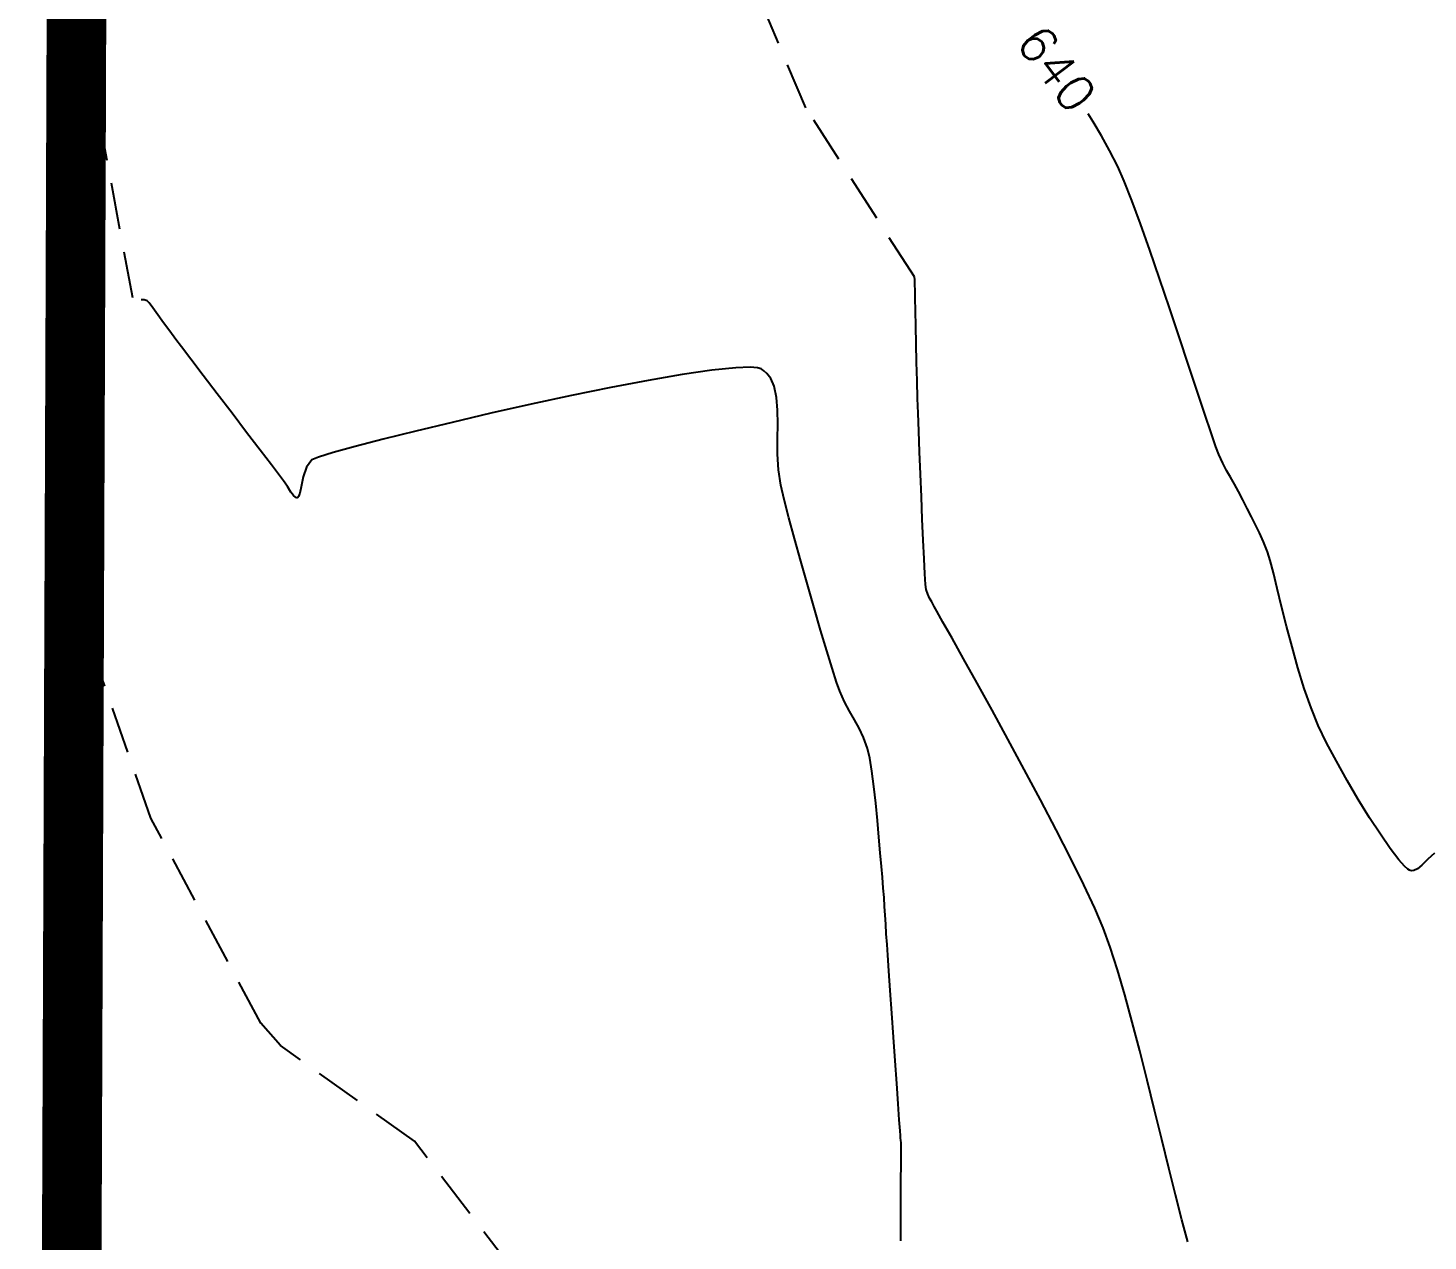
# Model space of a CAD drawing. Header units: feet. Extents: x 26064 to 27719, y 16802 to 28989.
# Drawn here: x 26549.8 to 26643.7, y 17146.7 to 17228.1 of the extents above; entities that cross this region are included whole.
import ezdxf

# ---------------------------------------------------------------- set-up
doc = ezdxf.new("R2010")
doc.units = ezdxf.units.FT
doc.header["$LTSCALE"] = 50
doc.header["$MEASUREMENT"] = 0
for name, pattern in [('DASHED', [0.75, 0.5, -0.25]), ('HIDDEN', [0.375, 0.25, -0.125]), ('HIDN25', [0.0938, 0.0625, -0.0313])]:
    doc.linetypes.add(name, pattern=pattern)
for name, color, linetype in [('CONT-MJR', 160, 'HIDDEN'), ('CONT-MNR', 55, 'HIDN25'), ('DEMO-UTILITY', 1, 'Continuous')]:
    doc.layers.add(name, color=color, linetype=linetype)
doc.styles.add('l60', font='simplex', dxfattribs={"height": 2.4})

msp = doc.modelspace()

# ---------------------------------------------------------------- linework, layer by layer
at = {"layer": 'CONT-MJR', "color": 7}
for p, q in [((26621.24985, 17221.80452, 640), (26620.90797, 17222.34658, 640)), ((26621.79848, 17220.87285, 640), (26621.24985, 17221.80452, 640)), ((26622.34368, 17219.87788, 640), (26621.79848, 17220.87285, 640)), ((26622.89354, 17218.79988, 640), (26622.34368, 17219.87788, 640)), ((26623.32601, 17217.831, 640), (26622.89354, 17218.79988, 640)), ((26623.84253, 17216.52855, 640), (26623.32601, 17217.831, 640)), ((26624.42422, 17214.96003, 640), (26623.84253, 17216.52855, 640)), ((26625.05222, 17213.19292, 640), (26624.42422, 17214.96003, 640)), ((26625.70764, 17211.29474, 640), (26625.05222, 17213.19292, 640)), ((26626.37161, 17209.33297, 640), (26625.70764, 17211.29474, 640)), ((26627.02527, 17207.37511, 640), (26626.37161, 17209.33297, 640)), ((26627.64973, 17205.48866, 640), (26627.02527, 17207.37511, 640)), ((26628.22612, 17203.74111, 640), (26627.64973, 17205.48866, 640)), ((26628.73557, 17202.19996, 640), (26628.22612, 17203.74111, 640)), ((26629.15921, 17200.93271, 640), (26628.73557, 17202.19996, 640)), ((26629.47816, 17200.00685, 640), (26629.15921, 17200.93271, 640)), ((26629.67354, 17199.48988, 640), (26629.47816, 17200.00685, 640)), ((26629.94234, 17198.91378, 640), (26629.67354, 17199.48988, 640)), ((26630.20191, 17198.41664, 640), (26629.94234, 17198.91378, 640)), ((26630.45953, 17197.96007, 640), (26630.20191, 17198.41664, 640)), ((26630.72249, 17197.50569, 640), (26630.45953, 17197.96007, 640)), ((26630.99807, 17197.01509, 640), (26630.72249, 17197.50569, 640)), ((26631.29354, 17196.44988, 640), (26630.99807, 17197.01509, 640)), ((26631.59092, 17195.86334, 640), (26631.29354, 17196.44988, 640)), ((26631.87114, 17195.31558, 640), (26631.59092, 17195.86334, 640)), ((26632.13985, 17194.77847, 640), (26631.87114, 17195.31558, 640)), ((26632.40272, 17194.22391, 640), (26632.13985, 17194.77847, 640)), ((26632.66539, 17193.62375, 640), (26632.40272, 17194.22391, 640)), ((26632.93354, 17192.94988, 640), (26632.66539, 17193.62375, 640)), ((26633.11696, 17192.37352, 640), (26632.93354, 17192.94988, 640)), ((26633.33903, 17191.54019, 640), (26633.11696, 17192.37352, 640)), ((26633.59847, 17190.49737, 640), (26633.33903, 17191.54019, 640)), ((26633.894, 17189.29253, 640), (26633.59847, 17190.49737, 640)), ((26634.22435, 17187.97316, 640), (26633.894, 17189.29253, 640)), ((26634.58824, 17186.58672, 640), (26634.22435, 17187.97316, 640)), ((26634.98438, 17185.1807, 640), (26634.58824, 17186.58672, 640)), ((26635.4115, 17183.80257, 640), (26634.98438, 17185.1807, 640)), ((26635.86831, 17182.49981, 640), (26635.4115, 17183.80257, 640)), ((26636.35354, 17181.31988, 640), (26635.86831, 17182.49981, 640)), ((26636.91105, 17180.158, 640), (26636.35354, 17181.31988, 640)), ((26637.56476, 17178.90976, 640), (26636.91105, 17180.158, 640)), ((26638.28346, 17177.62318, 640), (26637.56476, 17178.90976, 640)), ((26639.03596, 17176.34633, 640), (26638.28346, 17177.62318, 640)), ((26639.79106, 17175.12724, 640), (26639.03596, 17176.34633, 640)), ((26640.51755, 17174.01396, 640), (26639.79106, 17175.12724, 640)), ((26641.18425, 17173.05454, 640), (26640.51755, 17174.01396, 640)), ((26641.75995, 17172.29703, 640), (26641.18425, 17173.05454, 640)), ((26644.15207, 17172.74436, 640), (26643.70709, 17172.33758, 640)), ((26642.13402, 17171.86867, 640), (26641.75995, 17172.29703, 640)), ((26642.35364, 17171.66718, 640), (26642.13402, 17171.86867, 640)), ((26643.30684, 17171.93256, 640), (26642.99751, 17171.68577, 640)), ((26643.70709, 17172.33758, 640), (26643.30684, 17171.93256, 640)), ((26642.46729, 17171.59565, 640), (26642.35364, 17171.66718, 640)), ((26642.51354, 17171.57988, 640), (26642.46729, 17171.59565, 640)), ((26642.59777, 17171.56872, 640), (26642.51354, 17171.57988, 640)), ((26642.76119, 17171.58369, 640), (26642.59777, 17171.56872, 640)), ((26642.99751, 17171.68577, 640), (26642.76119, 17171.58369, 640))]:
    msp.add_line(p, q, dxfattribs=at)
at = {"layer": 'CONT-MNR', "color": 7}
for p, q in [((26601.97242, 17222.75061, 641), (26596.17313, 17236.44649, 641)), ((26556.83077, 17209.99935, 642), (26553.80919, 17226.06394, 642)), ((26609.25983, 17211.39646, 641), (26601.97242, 17222.75061, 641)), ((26609.29585, 17210.83078, 641), (26609.28679, 17211.02789, 641)), ((26609.30218, 17210.56405, 641), (26609.29585, 17210.83078, 641)), ((26558.49997, 17208.86377, 642), (26558.16266, 17209.32466, 642)), ((26609.32987, 17209.12926, 641), (26609.3136, 17209.97576, 641)), ((26559.70981, 17207.2102, 642), (26559.30568, 17207.75474, 642)), ((26560.0913, 17206.70675, 642), (26559.70981, 17207.2102, 642)), ((26562.48637, 17203.56063, 642), (26561.54585, 17204.79505, 642)), ((26595.66056, 17205.14406, 642), (26593.6779, 17204.85285, 642)), ((26598.74221, 17205.297, 642), (26598.23275, 17205.34136, 642)), ((26599.61616, 17204.58235, 642), (26599.3687, 17204.91347, 642)), ((26591.39785, 17204.4579, 642), (26588.89787, 17203.97971, 642)), ((26609.47585, 17203.24078, 641), (26609.43882, 17204.42812, 641)), ((26586.25541, 17203.43878, 642), (26583.54789, 17202.85562, 642)), ((26609.50976, 17202.2701, 641), (26609.47585, 17203.24078, 641)), ((26564.46253, 17200.96928, 642), (26563.48068, 17202.2564, 642)), ((26609.55364, 17201.05708, 641), (26609.50976, 17202.2701, 641)), ((26565.36564, 17199.78617, 642), (26564.46253, 17200.96928, 642)), ((26600.07053, 17200.5324, 642), (26600.08701, 17201.52167, 642)), ((26573.61635, 17200.51068, 642), (26571.74532, 17200.02388, 642)), ((26570.27392, 17199.61787, 642), (26569.2796, 17199.31314, 642)), ((26568.48566, 17198.63443, 642), (26568.26315, 17197.98371, 642)), ((26567.42686, 17196.97052, 642), (26567.19532, 17197.35143, 642)), ((26568.1197, 17197.32688, 642), (26568.02656, 17196.89703, 642)), ((26600.53154, 17196.46492, 642), (26600.29981, 17197.4402, 642)), ((26568.02656, 17196.89703, 642), (26567.95166, 17196.68042, 642)), ((26609.84805, 17193.73399, 641), (26609.78626, 17195.13996, 641)), ((26609.96108, 17191.48542, 641), (26609.90703, 17192.49317, 641)), ((26602.5277, 17189.19527, 642), (26602.07752, 17190.762, 642)), ((26610.42323, 17189.60167, 641), (26610.27608, 17189.86002, 641)), ((26611.17204, 17188.25011, 641), (26610.76219, 17188.98054, 641)), ((26558.04475, 17175.09714, 643), (26553.4392, 17188.30825, 643)), ((26603.37695, 17186.32586, 642), (26602.96692, 17187.69593, 642)), ((26604.5653, 17182.88682, 642), (26604.24981, 17183.6102, 642)), ((26604.89689, 17182.26802, 642), (26604.5653, 17182.88682, 642)), ((26605.23085, 17181.70037, 642), (26604.89689, 17182.26802, 642)), ((26605.55347, 17181.13047, 642), (26605.23085, 17181.70037, 642)), ((26616.63049, 17178.36747, 641), (26615.53371, 17180.39131, 641)), ((26565.40369, 17161.33222, 643), (26558.04475, 17175.09714, 643)), ((26607.33254, 17167.98085, 642), (26607.29741, 17168.57996, 642)), ((26607.54284, 17164.85107, 642), (26607.46871, 17165.90941, 642)), ((26607.63599, 17163.5235, 642), (26607.54284, 17164.85107, 642)), ((26566.73934, 17159.84031, 643), (26565.40369, 17161.33222, 643)), ((26575.71682, 17153.43323, 643), (26566.73934, 17159.84031, 643)), ((26608.07443, 17157.28754, 642), (26607.96737, 17158.80873, 642)), ((26608.24612, 17154.85073, 642), (26608.16941, 17155.93876, 642)), ((26608.29832, 17154.11177, 642), (26608.24612, 17154.85073, 642)), ((26625.85721, 17153.53709, 641), (26625.37327, 17155.51141, 641)), ((26608.31981, 17153.8102, 642), (26608.29832, 17154.11177, 642)), ((26590.8377, 17133.68389, 643), (26575.71682, 17153.43323, 643)), ((26608.33474, 17153.63968, 642), (26608.31981, 17153.8102, 642)), ((26608.34864, 17153.49087, 642), (26608.33474, 17153.63968, 642)), ((26608.35981, 17153.3202, 642), (26608.34864, 17153.49087, 642)), ((26626.32646, 17151.62683, 641), (26625.85721, 17153.53709, 641)), ((26608.35739, 17150.63128, 642), (26608.35919, 17152.0379, 642)), ((26626.77683, 17149.82103, 641), (26626.32646, 17151.62683, 641)), ((26608.35632, 17148.83275, 642), (26608.35739, 17150.63128, 642))]:
    msp.add_line(p, q, dxfattribs=at)
at = {"layer": 'CONT-MNR', "color": 7, "extrusion": (0.996504, 0.083546, 0)}
msp.add_line((26609.27631, 17211.19989, 641), (26609.25983, 17211.39646, 641), dxfattribs=at)
at = {"layer": 'CONT-MNR', "color": 7, "extrusion": (0.998148, 0.060827, 0)}
msp.add_line((26609.28679, 17211.02789, 641), (26609.27631, 17211.19989, 641), dxfattribs=at)
at = {"layer": 'CONT-MNR', "color": 7, "extrusion": (0.999812, 0.019406, 0)}
msp.add_line((26609.3136, 17209.97576, 641), (26609.30218, 17210.56405, 641), dxfattribs=at)
at = {"layer": 'CONT-MNR', "color": 7, "extrusion": (-0.019044, -0.999819, 0)}
msp.add_line((26557.59803, 17209.85498, 642), (26557.39277, 17209.85889, 642), dxfattribs=at)
at = {"layer": 'CONT-MNR', "color": 7, "extrusion": (-0.288529, -0.957471, 0)}
msp.add_line((26557.77981, 17209.8002, 642), (26557.59803, 17209.85498, 642), dxfattribs=at)
at = {"layer": 'CONT-MNR', "color": 7, "extrusion": (0.741855, 0.670561, 0)}
msp.add_line((26557.9119, 17209.65407, 642), (26557.77981, 17209.8002, 642), dxfattribs=at)
at = {"layer": 'CONT-MNR', "color": 7, "extrusion": (0.79568, 0.605717, 0)}
msp.add_line((26558.16266, 17209.32466, 642), (26557.9119, 17209.65407, 642), dxfattribs=at)
at = {"layer": 'CONT-MNR', "color": 7, "extrusion": (0.809751, 0.586774, 0)}
msp.add_line((26558.89169, 17208.3232, 642), (26558.49997, 17208.86377, 642), dxfattribs=at)
at = {"layer": 'CONT-MNR', "color": 7, "extrusion": (0.999799, 0.020059, 0)}
msp.add_line((26609.35077, 17208.0879, 641), (26609.32987, 17209.12926, 641), dxfattribs=at)
at = {"layer": 'CONT-MNR', "color": 7, "extrusion": (0.808351, 0.588701, 0)}
msp.add_line((26559.30568, 17207.75474, 642), (26558.89169, 17208.3232, 642), dxfattribs=at)
at = {"layer": 'CONT-MNR', "color": 7, "extrusion": (0.999768, 0.021548, 0)}
msp.add_line((26609.37604, 17206.91502, 641), (26609.35077, 17208.0879, 641), dxfattribs=at)
at = {"layer": 'CONT-MNR', "color": 7, "extrusion": (0.79605, 0.605231, 0)}
msp.add_line((26560.7254, 17205.87273, 642), (26560.0913, 17206.70675, 642), dxfattribs=at)
at = {"layer": 'CONT-MNR', "color": 7, "extrusion": (0.999719, 0.023708, 0)}
msp.add_line((26609.40548, 17205.67398, 641), (26609.37604, 17206.91502, 641), dxfattribs=at)
at = {"layer": 'CONT-MNR', "color": 7, "extrusion": (0.795661, 0.605743, 0)}
msp.add_line((26561.54585, 17204.79505, 642), (26560.7254, 17205.87273, 642), dxfattribs=at)
at = {"layer": 'CONT-MNR', "color": 7, "extrusion": (0.999642, 0.026757, 0)}
msp.add_line((26609.43882, 17204.42812, 641), (26609.40548, 17205.67398, 641), dxfattribs=at)
at = {"layer": 'CONT-MNR', "color": 7, "extrusion": (0.170679, -0.985327, 0)}
msp.add_line((26593.6779, 17204.85285, 642), (26591.39785, 17204.4579, 642), dxfattribs=at)
at = {"layer": 'CONT-MNR', "color": 7, "extrusion": (0.103288, -0.994651, 0)}
msp.add_line((26597.2684, 17205.31102, 642), (26595.66056, 17205.14406, 642), dxfattribs=at)
at = {"layer": 'CONT-MNR', "color": 7, "extrusion": (0.031442, -0.999506, 0)}
msp.add_line((26598.23275, 17205.34136, 642), (26597.2684, 17205.31102, 642), dxfattribs=at)
at = {"layer": 'CONT-MNR', "color": 7, "extrusion": (-0.269628, -0.962965, 0)}
msp.add_line((26598.97074, 17205.23301, 642), (26598.74221, 17205.297, 642), dxfattribs=at)
at = {"layer": 'CONT-MNR', "color": 7, "extrusion": (-0.476105, -0.879389, 0)}
msp.add_line((26599.04981, 17205.1902, 642), (26598.97074, 17205.23301, 642), dxfattribs=at)
at = {"layer": 'CONT-MNR', "color": 7, "extrusion": (-0.599265, -0.80055, 0)}
msp.add_line((26599.16458, 17205.10428, 642), (26599.04981, 17205.1902, 642), dxfattribs=at)
at = {"layer": 'CONT-MNR', "color": 7, "extrusion": (0.682903, 0.73051, 0)}
msp.add_line((26599.3687, 17204.91347, 642), (26599.16458, 17205.10428, 642), dxfattribs=at)
at = {"layer": 'CONT-MNR', "color": 7, "extrusion": (0.911414, 0.41149, 0)}
msp.add_line((26599.85007, 17204.06428, 642), (26599.61616, 17204.58235, 642), dxfattribs=at)
at = {"layer": 'CONT-MNR', "color": 7, "extrusion": (-0.200547, 0.979684, 0)}
msp.add_line((26588.89787, 17203.97971, 642), (26586.25541, 17203.43878, 642), dxfattribs=at)
at = {"layer": 'CONT-MNR', "color": 7, "extrusion": (0.97639, 0.216014, 0)}
msp.add_line((26600.01714, 17203.30909, 642), (26599.85007, 17204.06428, 642), dxfattribs=at)
at = {"layer": 'CONT-MNR', "color": 7, "extrusion": (0.79525, 0.606282, 0)}
msp.add_line((26563.48068, 17202.2564, 642), (26562.48637, 17203.56063, 642), dxfattribs=at)
at = {"layer": 'CONT-MNR', "color": 7, "extrusion": (-0.218993, 0.975726, 0)}
msp.add_line((26583.54789, 17202.85562, 642), (26580.85279, 17202.25072, 642), dxfattribs=at)
at = {"layer": 'CONT-MNR', "color": 7, "extrusion": (0.997074, 0.076443, 0)}
msp.add_line((26600.08267, 17202.45439, 642), (26600.01714, 17203.30909, 642), dxfattribs=at)
at = {"layer": 'CONT-MNR', "color": 7, "extrusion": (0.226602, -0.973987, 0)}
msp.add_line((26580.85279, 17202.25072, 642), (26578.24753, 17201.6446, 642), dxfattribs=at)
at = {"layer": 'CONT-MNR', "color": 7, "extrusion": (0.999989, 0.004656, 0)}
msp.add_line((26600.08701, 17201.52167, 642), (26600.08267, 17202.45439, 642), dxfattribs=at)
at = {"layer": 'CONT-MNR', "color": 7, "extrusion": (0.242023, -0.970271, 0)}
msp.add_line((26575.80957, 17201.05775, 642), (26573.61635, 17200.51068, 642), dxfattribs=at)
at = {"layer": 'CONT-MNR', "color": 7, "extrusion": (0.234028, -0.97223, 0)}
msp.add_line((26578.24753, 17201.6446, 642), (26575.80957, 17201.05775, 642), dxfattribs=at)
at = {"layer": 'CONT-MNR', "color": 7, "extrusion": (0.999306, 0.03725, 0)}
msp.add_line((26609.60536, 17199.66964, 641), (26609.55364, 17201.05708, 641), dxfattribs=at)
at = {"layer": 'CONT-MNR', "color": 7, "extrusion": (0.265996, -0.963974, 0)}
msp.add_line((26571.74532, 17200.02388, 642), (26570.27392, 17199.61787, 642), dxfattribs=at)
at = {"layer": 'CONT-MNR', "color": 7, "extrusion": (0.999996, 0.002992, 0)}
msp.add_line((26600.0736, 17199.50808, 642), (26600.07053, 17200.5324, 642), dxfattribs=at)
at = {"layer": 'CONT-MNR', "color": 7, "extrusion": (0.794595, 0.60714, 0)}
msp.add_line((26566.12374, 17198.79401, 642), (26565.36564, 17199.78617, 642), dxfattribs=at)
at = {"layer": 'CONT-MNR', "color": 7, "extrusion": (0.813714, -0.581266, 0)}
msp.add_line((26568.83981, 17199.1302, 642), (26568.48566, 17198.63443, 642), dxfattribs=at)
at = {"layer": 'CONT-MNR', "color": 7, "extrusion": (0.384071, -0.923304, 0)}
msp.add_line((26569.2796, 17199.31314, 642), (26568.83981, 17199.1302, 642), dxfattribs=at)
at = {"layer": 'CONT-MNR', "color": 7, "extrusion": (0.998165, 0.060561, 0)}
msp.add_line((26600.13657, 17198.47018, 642), (26600.0736, 17199.50808, 642), dxfattribs=at)
at = {"layer": 'CONT-MNR', "color": 7, "extrusion": (0.999262, 0.038413, 0)}
msp.add_line((26609.66278, 17198.1757, 641), (26609.60536, 17199.66964, 641), dxfattribs=at)
at = {"layer": 'CONT-MNR', "color": 7, "extrusion": (0.794043, 0.607861, 0)}
msp.add_line((26566.67055, 17198.07972, 642), (26566.12374, 17198.79401, 642), dxfattribs=at)
at = {"layer": 'CONT-MNR', "color": 7, "extrusion": (0.792183, 0.610283, 0)}
msp.add_line((26566.93981, 17197.7302, 642), (26566.67055, 17198.07972, 642), dxfattribs=at)
at = {"layer": 'CONT-MNR', "color": 7, "extrusion": (0.987672, 0.156536, 0)}
msp.add_line((26600.29981, 17197.4402, 642), (26600.13657, 17198.47018, 642), dxfattribs=at)
at = {"layer": 'CONT-MNR', "color": 7, "extrusion": (0.999208, 0.03978, 0)}
msp.add_line((26609.7238, 17196.64317, 641), (26609.66278, 17198.1757, 641), dxfattribs=at)
at = {"layer": 'CONT-MNR', "color": 7, "extrusion": (0.829008, 0.559237, 0)}
msp.add_line((26567.19532, 17197.35143, 642), (26566.93981, 17197.7302, 642), dxfattribs=at)
at = {"layer": 'CONT-MNR', "color": 7, "extrusion": (0.976974, -0.213358, 0)}
msp.add_line((26568.26315, 17197.98371, 642), (26568.1197, 17197.32688, 642), dxfattribs=at)
at = {"layer": 'CONT-MNR', "color": 7, "extrusion": (0.809298, 0.587399, 0)}
msp.add_line((26567.60185, 17196.72943, 642), (26567.42686, 17196.97052, 642), dxfattribs=at)
at = {"layer": 'CONT-MNR', "color": 7, "extrusion": (0.653292, 0.757106, 0)}
msp.add_line((26567.73063, 17196.61831, 642), (26567.60185, 17196.72943, 642), dxfattribs=at)
at = {"layer": 'CONT-MNR', "color": 7, "extrusion": (-0.32226, -0.946651, 0)}
msp.add_line((26567.81657, 17196.58905, 642), (26567.73063, 17196.61831, 642), dxfattribs=at)
at = {"layer": 'CONT-MNR', "color": 7, "extrusion": (0.02655, -0.999647, 0)}
msp.add_line((26567.85981, 17196.5902, 642), (26567.81657, 17196.58905, 642), dxfattribs=at)
at = {"layer": 'CONT-MNR', "color": 7, "extrusion": (-0.389625, 0.920974, 0)}
msp.add_line((26567.89301, 17196.60425, 642), (26567.85981, 17196.5902, 642), dxfattribs=at)
at = {"layer": 'CONT-MNR', "color": 7, "extrusion": (0.792355, -0.61006, 0)}
msp.add_line((26567.95166, 17196.68042, 642), (26567.89301, 17196.60425, 642), dxfattribs=at)
at = {"layer": 'CONT-MNR', "color": 7, "extrusion": (0.968719, 0.248158, 0)}
msp.add_line((26600.84339, 17195.24756, 642), (26600.53154, 17196.46492, 642), dxfattribs=at)
at = {"layer": 'CONT-MNR', "color": 7, "extrusion": (0.999138, 0.041518, 0)}
msp.add_line((26609.78626, 17195.13996, 641), (26609.7238, 17196.64317, 641), dxfattribs=at)
at = {"layer": 'CONT-MNR', "color": 7, "extrusion": (0.966048, 0.258362, 0)}
msp.add_line((26601.21715, 17193.85003, 642), (26600.84339, 17195.24756, 642), dxfattribs=at)
at = {"layer": 'CONT-MNR', "color": 7, "extrusion": (0.964108, 0.265511, 0)}
msp.add_line((26601.6346, 17192.33421, 642), (26601.21715, 17193.85003, 642), dxfattribs=at)
at = {"layer": 'CONT-MNR', "color": 7, "extrusion": (0.998872, 0.047482, 0)}
msp.add_line((26609.90703, 17192.49317, 641), (26609.84805, 17193.73399, 641), dxfattribs=at)
at = {"layer": 'CONT-MNR', "color": 7, "extrusion": (0.962533, 0.271164, 0)}
msp.add_line((26602.07752, 17190.762, 642), (26601.6346, 17192.33421, 642), dxfattribs=at)
at = {"layer": 'CONT-MNR', "color": 7, "extrusion": (0.997798, 0.066329, 0)}
msp.add_line((26610.00806, 17190.77865, 641), (26609.96108, 17191.48542, 641), dxfattribs=at)
at = {"layer": 'CONT-MNR', "color": 7, "extrusion": (0.993803, 0.111152, 0)}
msp.add_line((26610.04585, 17190.44078, 641), (26610.00806, 17190.77865, 641), dxfattribs=at)
at = {"layer": 'CONT-MNR', "color": 7, "extrusion": (0.951104, 0.30887, 0)}
msp.add_line((26610.14881, 17190.12375, 641), (26610.04585, 17190.44078, 641), dxfattribs=at)
at = {"layer": 'CONT-MNR', "color": 7, "extrusion": (0.900618, 0.434612, 0)}
msp.add_line((26610.27608, 17189.86002, 641), (26610.14881, 17190.12375, 641), dxfattribs=at)
at = {"layer": 'CONT-MNR', "color": 7, "extrusion": (0.879735, 0.475464, 0)}
msp.add_line((26610.58585, 17189.30078, 641), (26610.42323, 17189.60167, 641), dxfattribs=at)
at = {"layer": 'CONT-MNR', "color": 7, "extrusion": (0.959671, 0.281126, 0)}
msp.add_line((26602.96692, 17187.69593, 642), (26602.5277, 17189.19527, 642), dxfattribs=at)
at = {"layer": 'CONT-MNR', "color": 7, "extrusion": (0.875977, 0.482353, 0)}
msp.add_line((26610.76219, 17188.98054, 641), (26610.58585, 17189.30078, 641), dxfattribs=at)
at = {"layer": 'CONT-MNR', "color": 7, "extrusion": (0.871909, 0.489668, 0)}
msp.add_line((26611.78139, 17187.16509, 641), (26611.17204, 17188.25011, 641), dxfattribs=at)
at = {"layer": 'CONT-MNR', "color": 7, "extrusion": (0.872557, 0.488512, 0)}
msp.add_line((26612.55624, 17185.78109, 641), (26611.78139, 17187.16509, 641), dxfattribs=at)
at = {"layer": 'CONT-MNR', "color": 7, "extrusion": (0.955802, 0.294012, 0)}
msp.add_line((26603.73959, 17185.14696, 642), (26603.37695, 17186.32586, 642), dxfattribs=at)
at = {"layer": 'CONT-MNR', "color": 7, "extrusion": (0.952199, 0.305478, 0)}
msp.add_line((26604.03662, 17184.22111, 642), (26603.73959, 17185.14696, 642), dxfattribs=at)
at = {"layer": 'CONT-MNR', "color": 7, "extrusion": (0.873645, 0.486564, 0)}
msp.add_line((26613.46258, 17184.15373, 641), (26612.55624, 17185.78109, 641), dxfattribs=at)
at = {"layer": 'CONT-MNR', "color": 7, "extrusion": (0.944159, 0.32949, 0)}
msp.add_line((26604.24981, 17183.6102, 642), (26604.03662, 17184.22111, 642), dxfattribs=at)
at = {"layer": 'CONT-MNR', "color": 7, "extrusion": (0.875093, 0.483954, 0)}
msp.add_line((26614.4664, 17182.3386, 641), (26613.46258, 17184.15373, 641), dxfattribs=at)
at = {"layer": 'CONT-MNR', "color": 7, "extrusion": (0.876919, 0.480638, 0)}
msp.add_line((26615.53371, 17180.39131, 641), (26614.4664, 17182.3386, 641), dxfattribs=at)
at = {"layer": 'CONT-MNR', "color": 7, "extrusion": (0.90305, 0.429536, 0)}
msp.add_line((26605.85103, 17180.50488, 642), (26605.55347, 17181.13047, 642), dxfattribs=at)
at = {"layer": 'CONT-MNR', "color": 7, "extrusion": (0.943199, 0.332229, 0)}
msp.add_line((26606.10981, 17179.7702, 642), (26605.85103, 17180.50488, 642), dxfattribs=at)
at = {"layer": 'CONT-MNR', "color": 7, "extrusion": (0.974477, 0.224489, 0)}
msp.add_line((26606.26233, 17179.10813, 642), (26606.10981, 17179.7702, 642), dxfattribs=at)
at = {"layer": 'CONT-MNR', "color": 7, "extrusion": (0.986633, 0.162958, 0)}
msp.add_line((26606.40628, 17178.23656, 642), (26606.26233, 17179.10813, 642), dxfattribs=at)
at = {"layer": 'CONT-MNR', "color": 7, "extrusion": (0.882049, 0.471158, 0)}
msp.add_line((26617.72274, 17176.32268, 641), (26616.63049, 17178.36747, 641), dxfattribs=at)
at = {"layer": 'CONT-MNR', "color": 7, "extrusion": (0.991456, 0.130445, 0)}
msp.add_line((26606.54091, 17177.21335, 642), (26606.40628, 17178.23656, 642), dxfattribs=at)
at = {"layer": 'CONT-MNR', "color": 7, "extrusion": (0.993843, 0.110798, 0)}
msp.add_line((26606.66543, 17176.09636, 642), (26606.54091, 17177.21335, 642), dxfattribs=at)
at = {"layer": 'CONT-MNR', "color": 7, "extrusion": (0.995175, 0.098114, 0)}
msp.add_line((26606.7791, 17174.94347, 642), (26606.66543, 17176.09636, 642), dxfattribs=at)
at = {"layer": 'CONT-MNR', "color": 7, "extrusion": (0.885688, 0.464281, 0)}
msp.add_line((26618.77645, 17174.31255, 641), (26617.72274, 17176.32268, 641), dxfattribs=at)
at = {"layer": 'CONT-MNR', "color": 7, "extrusion": (0.995955, 0.089857, 0)}
msp.add_line((26606.88113, 17173.81254, 642), (26606.7791, 17174.94347, 642), dxfattribs=at)
at = {"layer": 'CONT-MNR', "color": 7, "extrusion": (0.996383, 0.084975, 0)}
msp.add_line((26606.97077, 17172.76144, 642), (26606.88113, 17173.81254, 642), dxfattribs=at)
at = {"layer": 'CONT-MNR', "color": 7, "extrusion": (0.890451, 0.455079, 0)}
msp.add_line((26619.75763, 17172.39269, 641), (26618.77645, 17174.31255, 641), dxfattribs=at)
at = {"layer": 'CONT-MNR', "color": 7, "extrusion": (0.996513, 0.08344, 0)}
msp.add_line((26607.04725, 17171.84804, 642), (26606.97077, 17172.76144, 642), dxfattribs=at)
at = {"layer": 'CONT-MNR', "color": 7, "extrusion": (0.996224, 0.086815, 0)}
msp.add_line((26607.10981, 17171.1302, 642), (26607.04725, 17171.84804, 642), dxfattribs=at)
at = {"layer": 'CONT-MNR', "color": 7, "extrusion": (0.896914, 0.442206, 0)}
msp.add_line((26620.63225, 17170.61871, 641), (26619.75763, 17172.39269, 641), dxfattribs=at)
at = {"layer": 'CONT-MNR', "color": 7, "extrusion": (0.996242, 0.086609, 0)}
msp.add_line((26607.17267, 17170.40711, 642), (26607.10981, 17171.1302, 642), dxfattribs=at)
at = {"layer": 'CONT-MNR', "color": 7, "extrusion": (0.997099, 0.076113, 0)}
msp.add_line((26607.22193, 17169.76186, 642), (26607.17267, 17170.40711, 642), dxfattribs=at)
at = {"layer": 'CONT-MNR', "color": 7, "extrusion": (0.90613, 0.423, 0)}
msp.add_line((26621.36633, 17169.0462, 641), (26620.63225, 17170.61871, 641), dxfattribs=at)
at = {"layer": 'CONT-MNR', "color": 7, "extrusion": (0.997764, 0.06683, 0)}
msp.add_line((26607.26203, 17169.16322, 642), (26607.22193, 17169.76186, 642), dxfattribs=at)
at = {"layer": 'CONT-MNR', "color": 7, "extrusion": (0.998164, 0.060561, 0)}
msp.add_line((26607.29741, 17168.57996, 642), (26607.26203, 17169.16322, 642), dxfattribs=at)
at = {"layer": 'CONT-MNR', "color": 7, "extrusion": (0.920213, 0.391417, 0)}
msp.add_line((26621.92585, 17167.73078, 641), (26621.36633, 17169.0462, 641), dxfattribs=at)
at = {"layer": 'CONT-MNR', "color": 7, "extrusion": (0.998154, 0.060732, 0)}
msp.add_line((26607.37186, 17167.33468, 642), (26607.33254, 17167.98085, 642), dxfattribs=at)
at = {"layer": 'CONT-MNR', "color": 7, "extrusion": (0.997817, 0.066046, 0)}
msp.add_line((26607.41981, 17166.6102, 642), (26607.37186, 17167.33468, 642), dxfattribs=at)
at = {"layer": 'CONT-MNR', "color": 7, "extrusion": (0.939777, 0.341787, 0)}
msp.add_line((26622.39546, 17166.43956, 641), (26621.92585, 17167.73078, 641), dxfattribs=at)
at = {"layer": 'CONT-MNR', "color": 7, "extrusion": (0.997575, 0.069606, 0)}
msp.add_line((26607.46871, 17165.90941, 642), (26607.41981, 17166.6102, 642), dxfattribs=at)
at = {"layer": 'CONT-MNR', "color": 7, "extrusion": (0.952242, 0.305344, 0)}
msp.add_line((26622.87966, 17164.92952, 641), (26622.39546, 17166.43956, 641), dxfattribs=at)
at = {"layer": 'CONT-MNR', "color": 7, "extrusion": (0.959669, 0.281131, 0)}
msp.add_line((26623.37429, 17163.24107, 641), (26622.87966, 17164.92952, 641), dxfattribs=at)
at = {"layer": 'CONT-MNR', "color": 7, "extrusion": (0.997542, 0.070064, 0)}
msp.add_line((26607.74194, 17162.01504, 642), (26607.63599, 17163.5235, 642), dxfattribs=at)
at = {"layer": 'CONT-MNR', "color": 7, "extrusion": (0.964396, 0.264462, 0)}
msp.add_line((26623.87514, 17161.41462, 641), (26623.37429, 17163.24107, 641), dxfattribs=at)
at = {"layer": 'CONT-MNR', "color": 7, "extrusion": (0.997539, 0.070115, 0)}
msp.add_line((26607.85447, 17160.414, 642), (26607.74194, 17162.01504, 642), dxfattribs=at)
at = {"layer": 'CONT-MNR', "color": 7, "extrusion": (0.967496, 0.252885, 0)}
msp.add_line((26624.37805, 17159.49059, 641), (26623.87514, 17161.41462, 641), dxfattribs=at)
at = {"layer": 'CONT-MNR', "color": 7, "extrusion": (0.997536, 0.070158, 0)}
msp.add_line((26607.96737, 17158.80873, 642), (26607.85447, 17160.414, 642), dxfattribs=at)
at = {"layer": 'CONT-MNR', "color": 7, "extrusion": (0.96951, 0.245053, 0)}
msp.add_line((26624.87882, 17157.50939, 641), (26624.37805, 17159.49059, 641), dxfattribs=at)
at = {"layer": 'CONT-MNR', "color": 7, "extrusion": (0.997529, 0.07025, 0)}
msp.add_line((26608.16941, 17155.93876, 642), (26608.07443, 17157.28754, 642), dxfattribs=at)
at = {"layer": 'CONT-MNR', "color": 7, "extrusion": (0.970717, 0.240228, 0)}
msp.add_line((26625.37327, 17155.51141, 641), (26624.87882, 17157.50939, 641), dxfattribs=at)
at = {"layer": 'CONT-MNR', "color": 7, "extrusion": (0.999999, -0.001335, 0)}
msp.add_line((26608.35919, 17152.0379, 642), (26608.36043, 17152.96381, 642), dxfattribs=at)
at = {"layer": 'CONT-MNR', "color": 7, "extrusion": (0.999998, 0.00174, 0)}
msp.add_line((26608.36043, 17152.96381, 642), (26608.35981, 17153.3202, 642), dxfattribs=at)
at = {"layer": 'CONT-MNR', "color": 7, "extrusion": (0.968462, 0.249161, 0)}
msp.add_line((26627.20414, 17148.16012, 641), (26626.77683, 17149.82103, 641), dxfattribs=at)
at = {"layer": 'CONT-MNR', "color": 7, "extrusion": (1, 0.000449976, 0)}
msp.add_line((26608.35727, 17146.73112, 642), (26608.35632, 17148.83275, 642), dxfattribs=at)
at = {"layer": 'CONT-MNR', "color": 7, "extrusion": (0.965158, 0.26167, 0)}
msp.add_line((26627.6042, 17146.6845, 641), (26627.20414, 17148.16012, 641), dxfattribs=at)
at = {"layer": 'DEMO-UTILITY', "color": 1, "linetype": 'DASHED', "const_width": 4}
msp.add_lwpolyline([(26554.08333, 17501.68938), (26551.80235, 16901.98887), (27136.77996, 16899.95826)], dxfattribs=at)

# ---------------------------------------------------------------- texts
at = {"layer": 'CONT-MJR', "color": 7, "style": 'l60'}
msp.add_text('640', height=2.4, rotation=307.0187157, dxfattribs=at).set_placement((26615.98327, 17227.11386, 640))

doc.saveas('drawing.dxf')
